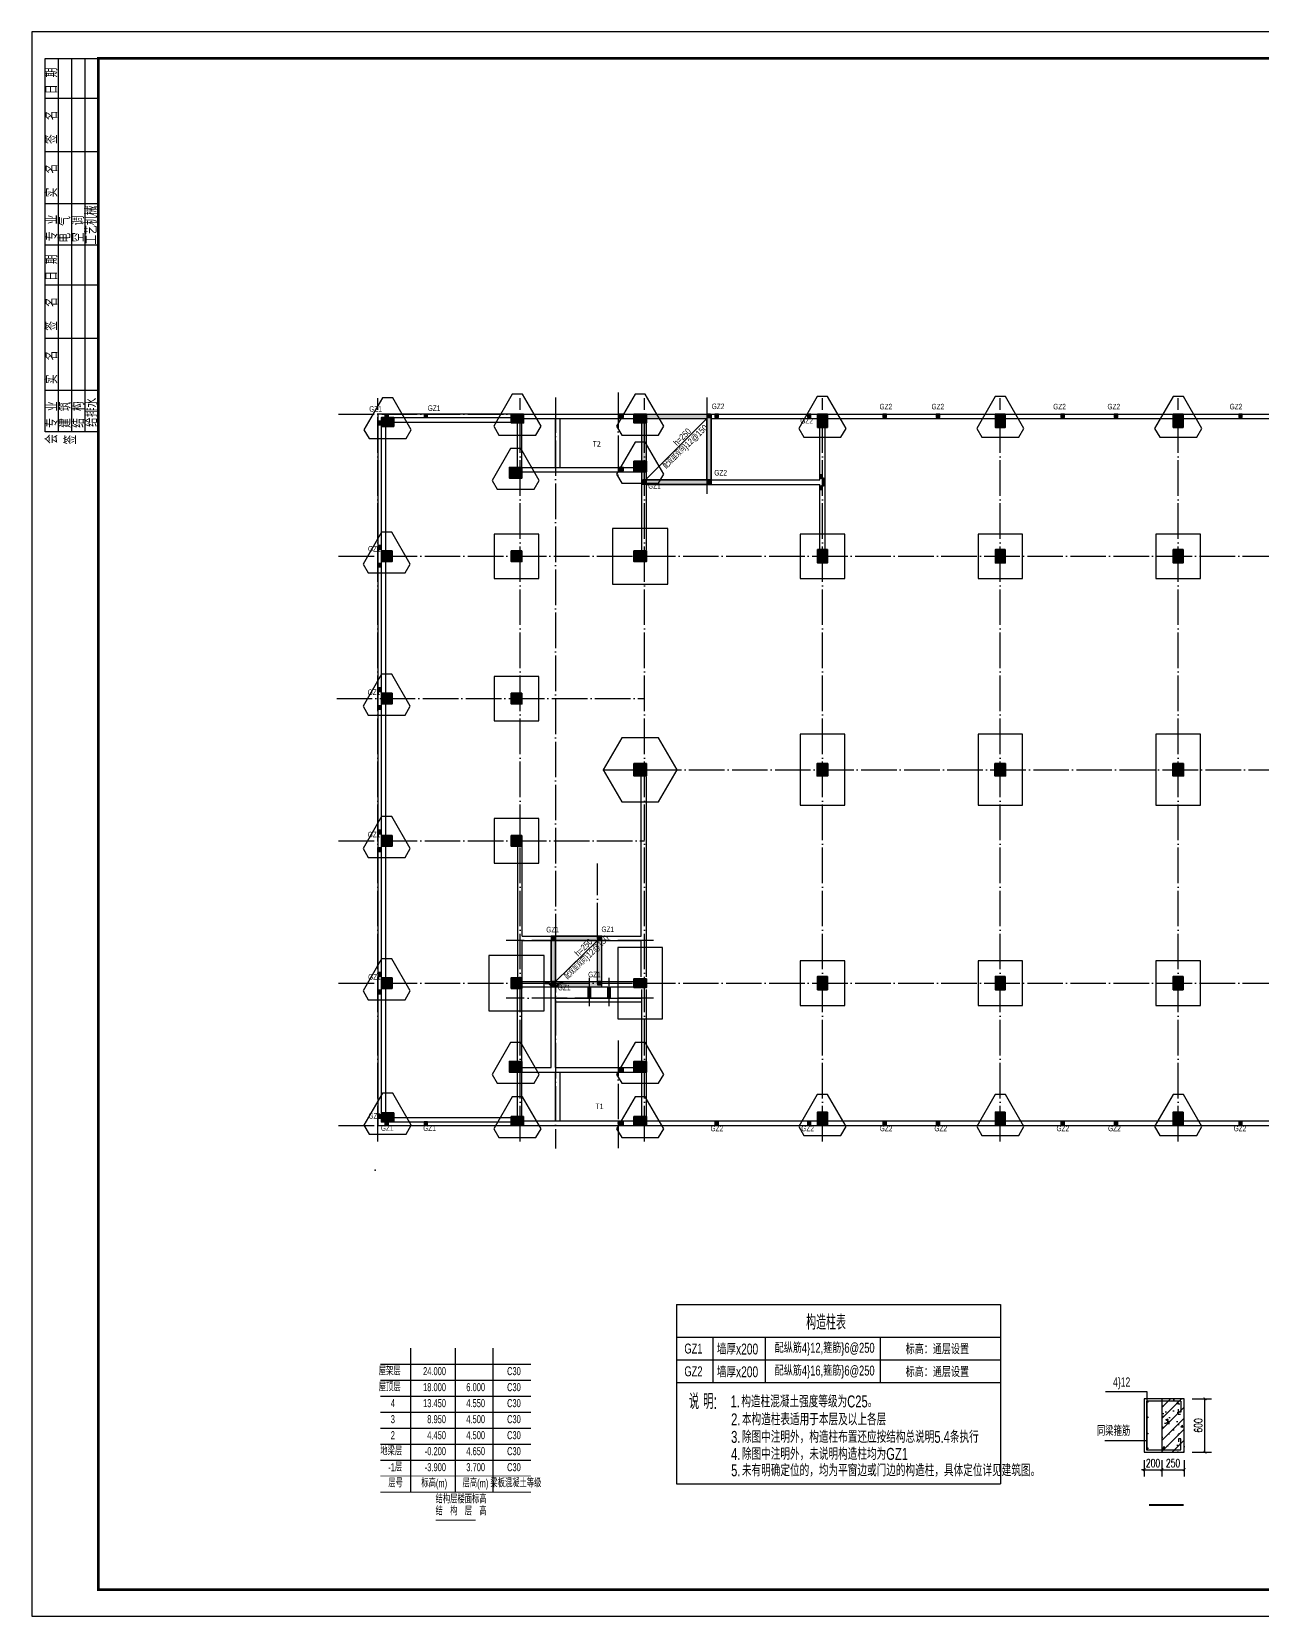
# Model space of a CAD drawing. Extents: x -695511 to 885008, y -751583 to -95266.
# Drawn here: x -433242 to -364057, y -429086 to -339986 of the extents above; entities that cross this region are included whole.
import ezdxf
from ezdxf.enums import TextEntityAlignment as Align

# ---------------------------------------------------------------- set-up
doc = ezdxf.new("R2010")
doc.units = 0
doc.header["$LTSCALE"] = 1000
doc.header["$MEASUREMENT"] = 0
doc.linetypes.add('DOTE', pattern=[2.42, 2, -0.2, 0.02, -0.2])
doc.linetypes.add('线型3', pattern=[750, 500, -250])
for name, color, linetype in [('14', 1, 'Continuous'), ('255', 6, 'Continuous'), ('3T_GLASS', 5, 'Continuous'), ('3T_WOOD', 21, 'Continuous'), ('_0', 7, 'Continuous'), ('BASE', 2, 'Continuous'), ('DIM_SYMB', 3, 'Continuous'), ('DOTE', 1, 'Continuous'), ('GZ', 211, 'Continuous'), ('link', 6, 'Continuous'), ('PUB_TITLE', 4, 'Continuous'), ('SEDOTE', 40, 'DOTE'), ('TEXT', 7, 'Continuous'), ('TZ', 11, 'Continuous'), ('填充', 8, 'Continuous'), ('建-尺寸', 3, 'Continuous'), ('梁楼面标高', 7, 'Continuous'), ('造型线', 11, 'Continuous')]:
    doc.layers.add(name, color=color, linetype=linetype)
for name, color, linetype, lineweight in [('BEAM', 4, 'Continuous', 25), ('BEAM-DASH', 4, '线型3', 25), ('梁原位标注', 7, 'Continuous', 18), ('梁附加吊筋', 1, 'Continuous', 50), ('砼柱', 2, 'Continuous', 35)]:
    doc.layers.add(name, color=color, linetype=linetype, lineweight=lineweight)
doc.styles.add('A-DIM_T3', font='SIMPLEX', dxfattribs={"width": 0.705882, "bigfont": 'GBCBIG'})
doc.styles.add('GS_Rein', font='GS_TXT.shx', dxfattribs={"width": 0.7, "bigfont": 'GS_HZTXT.shx'})
doc.styles.add('hztxt', font='romand_pkpm', dxfattribs={"bigfont": 'gbcbig'})
doc.styles.add('宋体', font='simsun.ttc')
doc.styles.add('样式 1', font='GS_TXT.shx', dxfattribs={"width": 0.7, "height": 375, "bigfont": 'yjkchn.shx'})
doc.dimstyles.new('A-DIM-30', dxfattribs={"dimscale": 30, "dimtxt": 2.975, "dimasz": 1, "dimexe": 2.5, "dimexo": 3, "dimgap": 1, "dimtad": 1, "dimdec": 0, "dimzin": 0, "dimdsep": 46, "dimtxsty": 'A-DIM_T3', "dimblk": 'ARCHTICK', "dimcen": 0.09, "dimclrt": 7, "dimazin": 2, "dimtfac": 1, "dimtdec": 0, "dimtix": 1, "dimtmove": 2, "dimatfit": 3, "dimfxl": 1, "dimtolj": 1, "dimtzin": 0, "dimarcsym": 0})

# ---------------------------------------------------------------- blocks, each defined once
blk = doc.blocks.new('zw')
at = {"layer": 'DOTE', "linetype": 'DOTE'}
for p, q in [((-185373, -1049032), (-185373, -1007232)), ((-177373, -1049032), (-177373, -1007232)), ((-170373, -1049032), (-170373, -1007232)), ((-160373, -1049032), (-160373, -1007232)), ((-150373, -1049032), (-150373, -1007232)), ((-140373, -1049032), (-140373, -1007232)), ((-187573, -1008132), (-73373, -1008132)), ((-187573, -1016132), (-73373, -1016132)), ((-187684, -1024132), (-170373, -1024132)), ((-172717, -1028132), (-73373, -1028132)), ((-187573, -1032132), (-170373, -1032132)), ((-187573, -1040132), (-73373, -1040132)), ((-187573, -1048132), (-73373, -1048132))]:
    blk.add_line(p, q, dxfattribs=at)
blk = doc.blocks.new('1fmb')
at = {"layer": '3T_WOOD'}
h = blk.add_hatch(dxfattribs=at)
h.set_pattern_fill('钢筋混凝土', color=256, scale=100)
h.set_pattern_definition([(45, (0, 0), (-176.776695, 176.776695), []), (50, (0, 0), (717.2602, -62.75213), [75, -825]), (355, (0, 0), (-138.75133, 752.19213), [60, -660]), (100.4514, (59.8, -5.2), (578.5094, 689.43954), [63.7402, -701.1421]), (46.1842, (0, 200), (1067.24105, -165.519), [112.5, -1237.5]), (96.6356, (88.9, 186.2), (934.6627, 974.1179), [95.6103, -1051.713]), (351.1842, (0, 200), (934.662, 974.1186), [90, -990]), (21, (100, 150), (596.90705, -402.6189), [75, -825]), (326, (100, 150), (243.3153, 725.15005), [60, -660]), (71.4514, (149.74, 116.45), (840.2226, 322.5305), [63.7402, -701.1421]), (37.5, (0, 0), (12.159855, 332.89385), [0, -652, 0, -670, 0, -662.5]), (7.5, (0, 0), (263.06954, 394.41171), [0, -382, 0, -637, 0, -252.5]), (327.5, (-223, 0), (533.82244, -22.55487), [0, -250, 0, -780, 0, -1035]), (317.5, (-323, 0), (583.18617, 100.10498), [0, -325, 0, -518, 0, -735])])
h.paths.add_polyline_path([(-166623, -771847), (-166623, -767894), (-170523, -767894), (-170523, -771847)])
h.paths.add_polyline_path([(-172773, -797244), (-175623, -797244), (-175623, -800094), (-172773, -800094)])
h.paths.add_polyline_path([(-77373, -767894), (-82873, -767894), (-82873, -774044), (-77373, -774044)])
h.paths.add_polyline_path([(-170273, -771597), (-170273, -768144), (-166873, -768144), (-166873, -771597)], flags=16)
h.paths.add_polyline_path([(-173023, -797494), (-173023, -799794), (-175373, -799794), (-175373, -797494)], flags=16)
h.paths.add_polyline_path([(-77623, -768144), (-77623, -773794), (-82623, -773794), (-82623, -768144)], flags=16)
for points in [[(-166623, -771847), (-170523, -771847), (-170523, -767894), (-166623, -767894)], [(-166873, -771597), (-170273, -771597), (-170273, -768144), (-166873, -768144)], [(-172773, -797244), (-175623, -797244), (-175623, -800094), (-172773, -800094)], [(-173023, -797494), (-175373, -797494), (-175373, -799794), (-173023, -799794)]]:
    blk.add_lwpolyline(points, close=True, dxfattribs=at)
at = {"layer": 'BEAM'}
for p, q in [((-177273, -767894), (-170773, -767894)), ((-170273, -767894), (-166723, -767894)), ((-166723, -767894), (-160623, -767894)), ((-160123, -767894), (-150623, -767894)), ((-150123, -767894), (-140623, -767894)), ((-140123, -767894), (-130873, -767894)), ((-185173, -775644), (-185173, -768594)), ((-184923, -775644), (-184923, -768594)), ((-184673, -768094), (-177773, -768094)), ((-184673, -768344), (-177773, -768344)), ((-177523, -770894), (-177523, -768394)), ((-177273, -768144), (-170773, -768144)), ((-177273, -770894), (-177273, -768394)), ((-175373, -770894), (-175373, -768144)), ((-175123, -770894), (-175123, -768144)), ((-170523, -770644), (-170523, -768394)), ((-166623, -768144), (-160623, -768144)), ((-166623, -771597), (-166623, -768144)), ((-160523, -771597), (-160523, -768594)), ((-160223, -771747), (-160223, -768594)), ((-160123, -768144), (-150623, -768144)), ((-150123, -768144), (-140623, -768144)), ((-140123, -768144), (-130873, -768144)), ((-177273, -770894), (-170773, -770894)), ((-177273, -771144), (-170773, -771144)), ((-170523, -771747), (-170523, -771144)), ((-166623, -771597), (-160523, -771597)), ((-170523, -775544), (-170523, -771747)), ((-170273, -775544), (-170273, -771847)), ((-170273, -771847), (-166723, -771847)), ((-166723, -771847), (-160523, -771847)), ((-160523, -775544), (-160523, -771847)), ((-160223, -775544), (-160223, -771747)), ((-185173, -783644), (-185173, -776144)), ((-184923, -783644), (-184923, -776144)), ((-185173, -791644), (-185173, -784144)), ((-184923, -791644), (-184923, -784144)), ((-170573, -797244), (-170573, -788294)), ((-170273, -797369), (-170273, -788294)), ((-185173, -799644), (-185173, -792144)), ((-184923, -799644), (-184923, -792144)), ((-177498, -797369), (-177498, -792194)), ((-177248, -797244), (-177248, -792194)), ((-177498, -799594), (-177498, -797369)), ((-177248, -797244), (-175498, -797244)), ((-175498, -797244), (-172898, -797244)), ((-172898, -797244), (-170573, -797244)), ((-170273, -799544), (-170273, -797369)), ((-177248, -799594), (-177248, -797494)), ((-177248, -797494), (-175623, -797494)), ((-175623, -799794), (-175623, -797494)), ((-172773, -797494), (-170573, -797494)), ((-172773, -799794), (-172773, -797494)), ((-170573, -799544), (-170573, -797494)), ((-177248, -799794), (-175623, -799794)), ((-177248, -800094), (-175373, -800094)), ((-175623, -804644), (-175623, -800094)), ((-175623, -800094), (-173548, -800094)), ((-175373, -804644), (-175373, -800094)), ((-173548, -800744), (-173548, -800094)), ((-173398, -800094), (-172448, -800094)), ((-173398, -800744), (-173398, -800094)), ((-172773, -799794), (-170873, -799794)), ((-172448, -800744), (-172448, -800094)), ((-172298, -800094), (-170873, -800094)), ((-172298, -800744), (-172298, -800094)), ((-185173, -807194), (-185173, -800144)), ((-184923, -807194), (-184923, -800144)), ((-177523, -804394), (-177523, -800194)), ((-177273, -804394), (-177273, -800194)), ((-175373, -800744), (-170523, -800744)), ((-175373, -800944), (-170523, -800944)), ((-170523, -804394), (-170523, -800244)), ((-170273, -804394), (-170273, -800244)), ((-177523, -807394), (-177523, -804894)), ((-177273, -804644), (-175623, -804644)), ((-177273, -807394), (-177273, -804894)), ((-177273, -804894), (-175473, -804894)), ((-175473, -804894), (-170773, -804894)), ((-175373, -804644), (-170773, -804644)), ((-175373, -807644), (-175373, -804894)), ((-175123, -807644), (-175123, -804894)), ((-170523, -807394), (-170523, -804894)), ((-170273, -807394), (-170273, -804894)), ((-184673, -807444), (-177773, -807444)), ((-184673, -807694), (-177773, -807694)), ((-177273, -807644), (-170773, -807644)), ((-177273, -807894), (-170773, -807894)), ((-170273, -807644), (-160623, -807644)), ((-170273, -807894), (-160623, -807894)), ((-160123, -807644), (-150623, -807644)), ((-160123, -807894), (-150623, -807894)), ((-150123, -807644), (-140623, -807644)), ((-150123, -807894), (-140623, -807894)), ((-140123, -807644), (-130873, -807644)), ((-140123, -807894), (-130873, -807894))]:
    blk.add_line(p, q, dxfattribs=at)
at = {"layer": 'BEAM-DASH'}
for p, q in [((-170273, -768144), (-166873, -768144)), ((-170273, -770994), (-170273, -768169)), ((-166873, -771597), (-166873, -768144)), ((-170273, -771597), (-170273, -770994)), ((-170273, -771597), (-166873, -771597)), ((-175373, -799794), (-175373, -797494)), ((-175373, -797494), (-173023, -797494)), ((-173023, -799794), (-173023, -797494)), ((-175373, -799794), (-173023, -799794))]:
    blk.add_line(p, q, dxfattribs=at)
blk = doc.blocks.new('1fcol')
at = {"layer": '填充'}
h = blk.add_hatch(color=256, dxfattribs=at)
h.dxf.hatch_style = 1
h.paths.add_polyline_path([(-206343, -863263), (-207043, -863263), (-207043, -863763), (-206343, -863763)])
h = blk.add_hatch(color=256, dxfattribs=at)
h.dxf.hatch_style = 1
h.paths.add_polyline_path([(-199443, -863263), (-200143, -863263), (-200143, -863763), (-199443, -863763)])
h = blk.add_hatch(color=256, dxfattribs=at)
h.dxf.hatch_style = 1
h.paths.add_polyline_path([(-189268, -863263), (-189818, -863263), (-189818, -864013), (-189268, -864013)])
h = blk.add_hatch(color=256, dxfattribs=at)
h.dxf.hatch_style = 1
h.paths.add_polyline_path([(-179268, -863263), (-179818, -863263), (-179818, -864013), (-179268, -864013)])
h = blk.add_hatch(color=256, dxfattribs=at)
h.dxf.hatch_style = 1
h.paths.add_polyline_path([(-169268, -863263), (-169818, -863263), (-169818, -864013), (-169268, -864013)])
h = blk.add_hatch(color=256, dxfattribs=at)
h.dxf.hatch_style = 1
h.paths.add_polyline_path([(-213643, -863463), (-214343, -863463), (-214343, -863963), (-213643, -863963)])
h = blk.add_hatch(color=256, dxfattribs=at)
h.dxf.hatch_style = 1
h.paths.add_polyline_path([(-199443, -865913), (-200143, -865913), (-200143, -866513), (-199443, -866513)])
h = blk.add_hatch(color=256, dxfattribs=at)
h.dxf.hatch_style = 1
h.paths.add_polyline_path([(-206443, -866263), (-207143, -866263), (-207143, -866863), (-206443, -866863)])
h = blk.add_hatch(color=256, dxfattribs=at)
h.dxf.hatch_style = 1
h.paths.add_polyline_path([(-213743, -870963), (-214343, -870963), (-214343, -871563), (-213743, -871563)])
h = blk.add_hatch(color=256, dxfattribs=at)
h.dxf.hatch_style = 1
h.paths.add_polyline_path([(-206443, -870963), (-207043, -870963), (-207043, -871563), (-206443, -871563)])
h = blk.add_hatch(color=256, dxfattribs=at)
h.dxf.hatch_style = 1
h.paths.add_polyline_path([(-199443, -870963), (-200143, -870963), (-200143, -871563), (-199443, -871563)])
h = blk.add_hatch(color=256, dxfattribs=at)
h.dxf.hatch_style = 1
h.paths.add_polyline_path([(-189268, -870888), (-189818, -870888), (-189818, -871638), (-189268, -871638)])
h = blk.add_hatch(color=256, dxfattribs=at)
h.dxf.hatch_style = 1
h.paths.add_polyline_path([(-179268, -870888), (-179818, -870888), (-179818, -871638), (-179268, -871638)])
h = blk.add_hatch(color=256, dxfattribs=at)
h.dxf.hatch_style = 1
h.paths.add_polyline_path([(-169268, -870888), (-169818, -870888), (-169818, -871638), (-169268, -871638)])
h = blk.add_hatch(color=256, dxfattribs=at)
h.dxf.hatch_style = 1
h.paths.add_polyline_path([(-213743, -878963), (-214343, -878963), (-214343, -879563), (-213743, -879563)])
h = blk.add_hatch(color=256, dxfattribs=at)
h.dxf.hatch_style = 1
h.paths.add_polyline_path([(-206443, -878963), (-207043, -878963), (-207043, -879563), (-206443, -879563)])
h = blk.add_hatch(color=256, dxfattribs=at)
h.dxf.hatch_style = 1
h.paths.add_polyline_path([(-199443, -882913), (-200143, -882913), (-200143, -883613), (-199443, -883613)])
h = blk.add_hatch(color=256, dxfattribs=at)
h.dxf.hatch_style = 1
h.paths.add_polyline_path([(-189243, -882913), (-189843, -882913), (-189843, -883613), (-189243, -883613)])
h = blk.add_hatch(color=256, dxfattribs=at)
h.dxf.hatch_style = 1
h.paths.add_polyline_path([(-179243, -882913), (-179843, -882913), (-179843, -883613), (-179243, -883613)])
h = blk.add_hatch(color=256, dxfattribs=at)
h.dxf.hatch_style = 1
h.paths.add_polyline_path([(-169243, -882913), (-169843, -882913), (-169843, -883613), (-169243, -883613)])
h = blk.add_hatch(color=256, dxfattribs=at)
h.dxf.hatch_style = 1
h.paths.add_polyline_path([(-213743, -886963), (-214343, -886963), (-214343, -887563), (-213743, -887563)])
h = blk.add_hatch(color=256, dxfattribs=at)
h.dxf.hatch_style = 1
h.paths.add_polyline_path([(-206443, -886963), (-207043, -886963), (-207043, -887563), (-206443, -887563)])
h = blk.add_hatch(color=256, dxfattribs=at)
h.dxf.hatch_style = 1
h.paths.add_polyline_path([(-213743, -894963), (-214343, -894963), (-214343, -895563), (-213743, -895563)])
h = blk.add_hatch(color=256, dxfattribs=at)
h.dxf.hatch_style = 1
h.paths.add_polyline_path([(-206443, -894963), (-207043, -894963), (-207043, -895563), (-206443, -895563)])
h = blk.add_hatch(color=256, dxfattribs=at)
h.dxf.hatch_style = 1
h.paths.add_polyline_path([(-199443, -895013), (-200143, -895013), (-200143, -895513), (-199443, -895513)])
h = blk.add_hatch(color=256, dxfattribs=at)
h.dxf.hatch_style = 1
h.paths.add_polyline_path([(-189268, -894888), (-189818, -894888), (-189818, -895638), (-189268, -895638)])
h = blk.add_hatch(color=256, dxfattribs=at)
h.dxf.hatch_style = 1
h.paths.add_polyline_path([(-179268, -894888), (-179818, -894888), (-179818, -895638), (-179268, -895638)])
h = blk.add_hatch(color=256, dxfattribs=at)
h.dxf.hatch_style = 1
h.paths.add_polyline_path([(-169268, -894888), (-169818, -894888), (-169818, -895638), (-169268, -895638)])
h = blk.add_hatch(color=256, dxfattribs=at)
h.dxf.hatch_style = 1
h.paths.add_polyline_path([(-206443, -899663), (-207143, -899663), (-207143, -900263), (-206443, -900263)])
h = blk.add_hatch(color=256, dxfattribs=at)
h.dxf.hatch_style = 1
h.paths.add_polyline_path([(-199443, -899663), (-200143, -899663), (-200143, -900263), (-199443, -900263)])
h = blk.add_hatch(color=256, dxfattribs=at)
h.dxf.hatch_style = 1
h.paths.add_polyline_path([(-213643, -902563), (-214343, -902563), (-214343, -903063), (-213643, -903063)])
h = blk.add_hatch(color=256, dxfattribs=at)
h.dxf.hatch_style = 1
h.paths.add_polyline_path([(-189268, -902513), (-189818, -902513), (-189818, -903263), (-189268, -903263)])
h = blk.add_hatch(color=256, dxfattribs=at)
h.dxf.hatch_style = 1
h.paths.add_polyline_path([(-179268, -902513), (-179818, -902513), (-179818, -903263), (-179268, -903263)])
h = blk.add_hatch(color=256, dxfattribs=at)
h.dxf.hatch_style = 1
h.paths.add_polyline_path([(-169268, -902513), (-169818, -902513), (-169818, -903263), (-169268, -903263)])
h = blk.add_hatch(color=256, dxfattribs=at)
h.dxf.hatch_style = 1
h.paths.add_polyline_path([(-206343, -902763), (-207043, -902763), (-207043, -903263), (-206343, -903263)])
h = blk.add_hatch(color=256, dxfattribs=at)
h.dxf.hatch_style = 1
h.paths.add_polyline_path([(-199443, -902763), (-200143, -902763), (-200143, -903263), (-199443, -903263)])
at = {"layer": '砼柱', "lineweight": 35}
for points in [[(-206343, -863263), (-207043, -863263), (-207043, -863763), (-206343, -863763)], [(-199443, -863263), (-200143, -863263), (-200143, -863763), (-199443, -863763)], [(-189268, -863263), (-189818, -863263), (-189818, -864013), (-189268, -864013)], [(-179268, -863263), (-179818, -863263), (-179818, -864013), (-179268, -864013)], [(-169268, -863263), (-169818, -863263), (-169818, -864013), (-169268, -864013)], [(-213643, -863463), (-214343, -863463), (-214343, -863963), (-213643, -863963)], [(-199443, -865913), (-200143, -865913), (-200143, -866513), (-199443, -866513)], [(-206443, -866263), (-207143, -866263), (-207143, -866863), (-206443, -866863)], [(-213743, -870963), (-214343, -870963), (-214343, -871563), (-213743, -871563)], [(-206443, -870963), (-207043, -870963), (-207043, -871563), (-206443, -871563)], [(-199443, -870963), (-200143, -870963), (-200143, -871563), (-199443, -871563)], [(-189268, -870888), (-189818, -870888), (-189818, -871638), (-189268, -871638)], [(-179268, -870888), (-179818, -870888), (-179818, -871638), (-179268, -871638)], [(-169268, -870888), (-169818, -870888), (-169818, -871638), (-169268, -871638)], [(-213743, -878963), (-214343, -878963), (-214343, -879563), (-213743, -879563)], [(-206443, -878963), (-207043, -878963), (-207043, -879563), (-206443, -879563)], [(-199443, -882913), (-200143, -882913), (-200143, -883613), (-199443, -883613)], [(-189243, -882913), (-189843, -882913), (-189843, -883613), (-189243, -883613)], [(-179243, -882913), (-179843, -882913), (-179843, -883613), (-179243, -883613)], [(-169243, -882913), (-169843, -882913), (-169843, -883613), (-169243, -883613)], [(-213743, -886963), (-214343, -886963), (-214343, -887563), (-213743, -887563)], [(-206443, -886963), (-207043, -886963), (-207043, -887563), (-206443, -887563)], [(-213743, -894963), (-214343, -894963), (-214343, -895563), (-213743, -895563)], [(-206443, -894963), (-207043, -894963), (-207043, -895563), (-206443, -895563)], [(-199443, -895013), (-200143, -895013), (-200143, -895513), (-199443, -895513)], [(-189268, -894888), (-189818, -894888), (-189818, -895638), (-189268, -895638)], [(-179268, -894888), (-179818, -894888), (-179818, -895638), (-179268, -895638)], [(-169268, -894888), (-169818, -894888), (-169818, -895638), (-169268, -895638)], [(-206443, -899663), (-207143, -899663), (-207143, -900263), (-206443, -900263)], [(-199443, -899663), (-200143, -899663), (-200143, -900263), (-199443, -900263)], [(-213643, -902563), (-214343, -902563), (-214343, -903063), (-213643, -903063)], [(-189268, -902513), (-189818, -902513), (-189818, -903263), (-189268, -903263)], [(-179268, -902513), (-179818, -902513), (-179818, -903263), (-179268, -903263)], [(-169268, -902513), (-169818, -902513), (-169818, -903263), (-169268, -903263)], [(-206343, -902763), (-207043, -902763), (-207043, -903263), (-206343, -903263)], [(-199443, -902763), (-200143, -902763), (-200143, -903263), (-199443, -903263)]]:
    blk.add_lwpolyline(points, close=True, dxfattribs=at)
blk = doc.blocks.new('梁板层高表')
at = {"layer": '梁楼面标高'}
for p, q in [((-1049101, -613243), (-1049101, -607849)), ((-1047421, -613243), (-1047421, -607849)), ((-1046011, -613243), (-1046011, -607849)), ((-1050241, -608443), (-1044601, -608443)), ((-1050241, -609043), (-1044601, -609043)), ((-1050241, -609643), (-1044601, -609643)), ((-1050241, -610243), (-1044601, -610243)), ((-1050241, -610843), (-1044601, -610843)), ((-1050241, -611443), (-1044601, -611443)), ((-1050241, -612043), (-1044601, -612043))]:
    blk.add_line(p, q, dxfattribs=at)
at = {"layer": '梁楼面标高', "const_width": 30}
for points in [[(-1050241, -612643), (-1044601, -612643)], [(-1050241, -613243), (-1044601, -613243)], [(-1048171, -614293), (-1046671, -614293)]]:
    blk.add_lwpolyline(points, dxfattribs=at)
at = {"layer": '梁楼面标高', "style": 'GS_Rein', "width": 0.7}
for s, p in [('屋架层', (-1049482, -608949)), ('24.000', (-1047781, -608949)), ('C30', (-1044977, -608949)), ('屋顶层', (-1049482, -609549)), ('18.000', (-1047781, -609549)), ('6.000', (-1046317, -609549)), ('C30', (-1044977, -609549)), ('4', (-1049695, -610149)), ('13.450', (-1047781, -610149)), ('4.550', (-1046317, -610149)), ('C30', (-1044977, -610149)), ('3', (-1049695, -610749)), ('8.950', (-1047781, -610749)), ('4.500', (-1046317, -610749)), ('C30', (-1044977, -610749)), ('2', (-1049695, -611349)), ('4.450', (-1047781, -611349)), ('4.500', (-1046317, -611349)), ('C30', (-1044977, -611349)), ('地梁层', (-1049424, -611949)), ('-0.200', (-1047781, -611949)), ('4.650', (-1046317, -611949)), ('C30', (-1044977, -611949)), ('-1层', (-1049424, -612549)), ('-3.900', (-1047781, -612549)), ('3.700', (-1046317, -612549)), ('C30', (-1044977, -612549))]:
    blk.add_text(s, height=300, dxfattribs=at).set_placement(p, align=Align.BOTTOM_RIGHT)
for s, p in [('层号', (-1049671, -613149)), (' 标高(m)', (-1048261, -613149)), (' 层高(m)', (-1046716, -613149)), (' 梁板混凝土等级', (-1045201, -613149))]:
    blk.add_text(s, height=300, dxfattribs=at).set_placement(p, align=Align.BOTTOM_CENTER)
for s, p in [('结构层楼面标高', (-1048171, -613749)), ('结\u3000构\u3000层\u3000高', (-1048171, -614199))]:
    blk.add_text(s, height=300, dxfattribs=at).set_placement(p, align=Align.BOTTOM_LEFT)
blk = doc.blocks.new('_ArchTick')
at = {"color": 0, "linetype": 'ByBlock', "const_width": 0.4}
blk.add_lwpolyline([(-0.5, -0.5), (0.5, 0.5)], dxfattribs=at)
blk = doc.blocks.new('*D164')
at = {"layer": 'Defpoints', "color": 0, "transparency": 16777216}
for p in [(-141486.5, -823088), (-141286.5, -823088), (-141286.5, -823285.55)]:
    blk.add_point(p, dxfattribs=at)
at = {"layer": '建-尺寸', "color": 0, "lineweight": -2, "transparency": 16777216}
for p, q in [((-141486.5, -823178), (-141486.5, -823360.55)), ((-141286.5, -823178), (-141286.5, -823360.55)), ((-141486.5, -823285.55), (-141516.5, -823285.55)), ((-141486.5, -823285.55), (-141286.5, -823285.55)), ((-141286.5, -823285.55), (-141256.5, -823285.55))]:
    blk.add_line(p, q, dxfattribs=at)
at = {"layer": '建-尺寸', "color": 0, "linetype": 'ByBlock', "lineweight": -2, "transparency": 16777216, "xscale": 30, "yscale": 30, "zscale": 30}
blk.add_blockref('_ArchTick', (-141486.5, -823285.55), dxfattribs=at)
at = {"layer": '建-尺寸', "color": 0, "linetype": 'ByBlock', "lineweight": -2, "transparency": 16777216, "xscale": 30, "yscale": 30, "zscale": 30, "rotation": 180}
blk.add_blockref('_ArchTick', (-141286.5, -823285.55), dxfattribs=at)
at = {"layer": '建-尺寸', "color": 7, "transparency": 16777216, "insert": (-141386.5, -823210.925), "char_height": 89.25, "attachment_point": 5, "style": 'A-DIM_T3'}
blk.add_mtext('\\A1;200', dxfattribs=at)
blk = doc.blocks.new('*D165')
at = {"layer": 'Defpoints', "color": 0, "transparency": 16777216}
for p in [(-141286.5, -823088), (-141036.5, -823088), (-141036.5, -823285.55)]:
    blk.add_point(p, dxfattribs=at)
at = {"layer": '建-尺寸', "color": 0, "lineweight": -2, "transparency": 16777216}
for p, q in [((-141286.5, -823178), (-141286.5, -823360.55)), ((-141036.5, -823178), (-141036.5, -823360.55)), ((-141286.5, -823285.55), (-141036.5, -823285.55))]:
    blk.add_line(p, q, dxfattribs=at)
at = {"layer": '建-尺寸', "color": 0, "linetype": 'ByBlock', "lineweight": -2, "transparency": 16777216, "xscale": 30, "yscale": 30, "zscale": 30, "rotation": 180}
blk.add_blockref('_ArchTick', (-141286.5, -823285.55), dxfattribs=at)
at = {"layer": '建-尺寸', "color": 0, "linetype": 'ByBlock', "lineweight": -2, "transparency": 16777216, "xscale": 30, "yscale": 30, "zscale": 30}
blk.add_blockref('_ArchTick', (-141036.5, -823285.55), dxfattribs=at)
at = {"layer": '建-尺寸', "color": 7, "transparency": 16777216, "insert": (-141161.5, -823210.925), "char_height": 89.25, "attachment_point": 5, "style": 'A-DIM_T3'}
blk.add_mtext('\\A1;250', dxfattribs=at)
blk = doc.blocks.new('*D166')
at = {"layer": 'Defpoints', "color": 0, "transparency": 16777216}
for p in [(-141036.5, -822488), (-140803.5, -822488), (-141036.5, -823088)]:
    blk.add_point(p, dxfattribs=at)
at = {"layer": '建-尺寸', "color": 0, "lineweight": -2, "transparency": 16777216}
for p, q in [((-140946.5, -822488), (-140728.5, -822488)), ((-140803.5, -823088), (-140803.5, -822488)), ((-140946.5, -823088), (-140728.5, -823088))]:
    blk.add_line(p, q, dxfattribs=at)
at = {"layer": '建-尺寸', "color": 0, "linetype": 'ByBlock', "lineweight": -2, "transparency": 16777216, "xscale": 30, "yscale": 30, "zscale": 30}
for p, rotation in [((-140803.5, -822488), 90), ((-140803.5, -823088), 270)]:
    blk.add_blockref('_ArchTick', p, dxfattribs=dict(at, rotation=rotation))
at = {"layer": '建-尺寸', "color": 7, "transparency": 16777216, "insert": (-140878.125, -822788), "char_height": 89.25, "attachment_point": 5, "rotation": 90, "style": 'A-DIM_T3'}
blk.add_mtext('\\A1;600', dxfattribs=at)
blk = doc.blocks.new('1fgzz')
at = {"layer": 'GZ'}
h = blk.add_hatch(color=256, dxfattribs=at)
h.dxf.hatch_style = 1
h.paths.add_polyline_path([(-183682, -629901), (-183682, -629701), (-183882, -629701), (-183882, -629901)])
h = blk.add_hatch(color=256, dxfattribs=at)
h.dxf.hatch_style = 1
h.paths.add_polyline_path([(-181482, -629901), (-181482, -629701), (-181682, -629701), (-181682, -629901)])
h = blk.add_hatch(color=256, dxfattribs=at)
h.dxf.hatch_style = 1
h.paths.add_polyline_path([(-165582, -629901), (-165582, -629701), (-165782, -629701), (-165782, -629901)])
h = blk.add_hatch(color=256, dxfattribs=at)
h.dxf.hatch_style = 1
h.paths.add_polyline_path([(-165132, -629901), (-165132, -629701), (-165332, -629701), (-165332, -629901)])
h = blk.add_hatch(color=256, dxfattribs=at)
h.dxf.hatch_style = 1
h.paths.add_polyline_path([(-159932, -629901), (-159932, -629701), (-160132, -629701), (-160132, -629901)])
h = blk.add_hatch(color=256, dxfattribs=at)
h.dxf.hatch_style = 1
h.paths.add_polyline_path([(-155682, -629901), (-155682, -629701), (-155882, -629701), (-155882, -629901)])
h = blk.add_hatch(color=256, dxfattribs=at)
h.dxf.hatch_style = 1
h.paths.add_polyline_path([(-152682, -629901), (-152682, -629701), (-152882, -629701), (-152882, -629901)])
h = blk.add_hatch(color=256, dxfattribs=at)
h.dxf.hatch_style = 1
h.paths.add_polyline_path([(-145682, -629901), (-145682, -629701), (-145882, -629701), (-145882, -629901)])
h = blk.add_hatch(color=256, dxfattribs=at)
h.dxf.hatch_style = 1
h.paths.add_polyline_path([(-142682, -629901), (-142682, -629701), (-142882, -629701), (-142882, -629901)])
h = blk.add_hatch(color=256, dxfattribs=at)
h.dxf.hatch_style = 1
h.paths.add_polyline_path([(-135682, -629901), (-135682, -629701), (-135882, -629701), (-135882, -629901)])
h = blk.add_hatch(color=256, dxfattribs=at)
h.dxf.hatch_style = 1
h.paths.add_polyline_path([(-184082, -630301), (-184082, -630101), (-184282, -630101), (-184282, -630301)])
h = blk.add_hatch(color=256, dxfattribs=at)
h.dxf.hatch_style = 1
h.paths.add_polyline_path([(-169182, -633601), (-169182, -633401), (-169382, -633401), (-169382, -633601)])
h = blk.add_hatch(color=256, dxfattribs=at)
h.dxf.hatch_style = 1
h.paths.add_polyline_path([(-165582, -633601), (-165582, -633401), (-165782, -633401), (-165782, -633601)])
h = blk.add_hatch(color=256, dxfattribs=at)
h.dxf.hatch_style = 1
h.paths.add_polyline_path([(-184082, -637301), (-184082, -637101), (-184282, -637101), (-184282, -637301)])
h = blk.add_hatch(color=256, dxfattribs=at)
h.dxf.hatch_style = 1
h.paths.add_polyline_path([(-184082, -638301), (-184082, -638101), (-184282, -638101), (-184282, -638301)])
h = blk.add_hatch(color=256, dxfattribs=at)
h.dxf.hatch_style = 1
h.paths.add_polyline_path([(-184082, -645301), (-184082, -645101), (-184282, -645101), (-184282, -645301)])
h = blk.add_hatch(color=256, dxfattribs=at)
h.dxf.hatch_style = 1
h.paths.add_polyline_path([(-184082, -646301), (-184082, -646101), (-184282, -646101), (-184282, -646301)])
h = blk.add_hatch(color=256, dxfattribs=at)
h.dxf.hatch_style = 1
h.paths.add_polyline_path([(-184082, -653301), (-184082, -653101), (-184282, -653101), (-184282, -653301)])
h = blk.add_hatch(color=256, dxfattribs=at)
h.dxf.hatch_style = 1
h.paths.add_polyline_path([(-184082, -654301), (-184082, -654101), (-184282, -654101), (-184282, -654301)])
h = blk.add_hatch(color=256, dxfattribs=at)
h.dxf.hatch_style = 1
h.paths.add_polyline_path([(-174282, -659301), (-174282, -659101), (-174482, -659101), (-174482, -659301)])
h = blk.add_hatch(color=256, dxfattribs=at)
h.dxf.hatch_style = 1
h.paths.add_polyline_path([(-171732, -659301), (-171732, -659101), (-171932, -659101), (-171932, -659301)])
h = blk.add_hatch(color=256, dxfattribs=at)
h.dxf.hatch_style = 1
h.paths.add_polyline_path([(-184082, -661301), (-184082, -661101), (-184282, -661101), (-184282, -661301)])
h = blk.add_hatch(color=256, dxfattribs=at)
h.dxf.hatch_style = 1
h.paths.add_polyline_path([(-174282, -661801), (-174282, -661601), (-174482, -661601), (-174482, -661801)])
h = blk.add_hatch(color=256, dxfattribs=at)
h.dxf.hatch_style = 1
h.paths.add_polyline_path([(-171732, -661801), (-171732, -661601), (-171932, -661601), (-171932, -661801)])
h = blk.add_hatch(color=256, dxfattribs=at)
h.dxf.hatch_style = 1
h.paths.add_polyline_path([(-184082, -662300), (-184082, -662100), (-184282, -662100), (-184282, -662300)])
h = blk.add_hatch(color=256, dxfattribs=at)
h.dxf.hatch_style = 1
h.paths.add_polyline_path([(-184082, -669300), (-184082, -669100), (-184282, -669100), (-184282, -669300)])
h = blk.add_hatch(color=256, dxfattribs=at)
h.dxf.hatch_style = 1
h.paths.add_polyline_path([(-183682, -669701), (-183682, -669501), (-183882, -669501), (-183882, -669701)])
h = blk.add_hatch(color=256, dxfattribs=at)
h.dxf.hatch_style = 1
h.paths.add_polyline_path([(-181482, -669701), (-181482, -669501), (-181682, -669501), (-181682, -669701)])
h = blk.add_hatch(color=256, dxfattribs=at)
h.dxf.hatch_style = 1
h.paths.add_polyline_path([(-165132, -669701), (-165132, -669501), (-165332, -669501), (-165332, -669701)])
h = blk.add_hatch(color=256, dxfattribs=at)
h.dxf.hatch_style = 1
h.paths.add_polyline_path([(-159932, -669701), (-159932, -669501), (-160132, -669501), (-160132, -669701)])
h = blk.add_hatch(color=256, dxfattribs=at)
h.dxf.hatch_style = 1
h.paths.add_polyline_path([(-155682, -669701), (-155682, -669501), (-155882, -669501), (-155882, -669701)])
h = blk.add_hatch(color=256, dxfattribs=at)
h.dxf.hatch_style = 1
h.paths.add_polyline_path([(-152682, -669701), (-152682, -669501), (-152882, -669501), (-152882, -669701)])
h = blk.add_hatch(color=256, dxfattribs=at)
h.dxf.hatch_style = 1
h.paths.add_polyline_path([(-145682, -669701), (-145682, -669501), (-145882, -669501), (-145882, -669701)])
h = blk.add_hatch(color=256, dxfattribs=at)
h.dxf.hatch_style = 1
h.paths.add_polyline_path([(-142682, -669701), (-142682, -669501), (-142882, -669501), (-142882, -669701)])
h = blk.add_hatch(color=256, dxfattribs=at)
h.dxf.hatch_style = 1
h.paths.add_polyline_path([(-135682, -669701), (-135682, -669501), (-135882, -669501), (-135882, -669701)])
for points in [[(-183682, -629901), (-183682, -629701), (-183882, -629701), (-183882, -629901), (-183682, -629901)], [(-181482, -629901), (-181482, -629701), (-181682, -629701), (-181682, -629901), (-181482, -629901)], [(-165582, -629901), (-165582, -629701), (-165782, -629701), (-165782, -629901), (-165582, -629901)], [(-165132, -629901), (-165132, -629701), (-165332, -629701), (-165332, -629901), (-165132, -629901)], [(-159932, -629901), (-159932, -629701), (-160132, -629701), (-160132, -629901), (-159932, -629901)], [(-155682, -629901), (-155682, -629701), (-155882, -629701), (-155882, -629901), (-155682, -629901)], [(-152682, -629901), (-152682, -629701), (-152882, -629701), (-152882, -629901), (-152682, -629901)], [(-145682, -629901), (-145682, -629701), (-145882, -629701), (-145882, -629901), (-145682, -629901)], [(-142682, -629901), (-142682, -629701), (-142882, -629701), (-142882, -629901), (-142682, -629901)], [(-135682, -629901), (-135682, -629701), (-135882, -629701), (-135882, -629901), (-135682, -629901)], [(-184082, -630301), (-184082, -630101), (-184282, -630101), (-184282, -630301), (-184082, -630301)], [(-169182, -633601), (-169182, -633401), (-169382, -633401), (-169382, -633601), (-169182, -633601)], [(-165582, -633601), (-165582, -633401), (-165782, -633401), (-165782, -633601), (-165582, -633601)], [(-184082, -637301), (-184082, -637101), (-184282, -637101), (-184282, -637301), (-184082, -637301)], [(-184082, -638301), (-184082, -638101), (-184282, -638101), (-184282, -638301), (-184082, -638301)], [(-184082, -645301), (-184082, -645101), (-184282, -645101), (-184282, -645301), (-184082, -645301)], [(-184082, -646301), (-184082, -646101), (-184282, -646101), (-184282, -646301), (-184082, -646301)], [(-184082, -653301), (-184082, -653101), (-184282, -653101), (-184282, -653301), (-184082, -653301)], [(-184082, -654301), (-184082, -654101), (-184282, -654101), (-184282, -654301), (-184082, -654301)], [(-174282, -659301), (-174282, -659101), (-174482, -659101), (-174482, -659301), (-174282, -659301)], [(-171732, -659301), (-171732, -659101), (-171932, -659101), (-171932, -659301), (-171732, -659301)], [(-184082, -661301), (-184082, -661101), (-184282, -661101), (-184282, -661301), (-184082, -661301)], [(-174282, -661801), (-174282, -661601), (-174482, -661601), (-174482, -661801), (-174282, -661801)], [(-171732, -661801), (-171732, -661601), (-171932, -661601), (-171932, -661801), (-171732, -661801)], [(-184082, -662300), (-184082, -662100), (-184282, -662100), (-184282, -662300), (-184082, -662300)], [(-184082, -669300), (-184082, -669100), (-184282, -669100), (-184282, -669300), (-184082, -669300)], [(-183682, -669701), (-183682, -669501), (-183882, -669501), (-183882, -669701), (-183682, -669701)], [(-181482, -669701), (-181482, -669501), (-181682, -669501), (-181682, -669701), (-181482, -669701)], [(-165132, -669701), (-165132, -669501), (-165332, -669501), (-165332, -669701), (-165132, -669701)], [(-159932, -669701), (-159932, -669501), (-160132, -669501), (-160132, -669701), (-159932, -669701)], [(-155682, -669701), (-155682, -669501), (-155882, -669501), (-155882, -669701), (-155682, -669701)], [(-152682, -669701), (-152682, -669501), (-152882, -669501), (-152882, -669701), (-152682, -669701)], [(-145682, -669701), (-145682, -669501), (-145882, -669501), (-145882, -669701), (-145682, -669701)], [(-142682, -669701), (-142682, -669501), (-142882, -669501), (-142882, -669701), (-142682, -669701)], [(-135682, -669701), (-135682, -669501), (-135882, -669501), (-135882, -669701), (-135682, -669701)]]:
    blk.add_lwpolyline(points, dxfattribs=at)
blk = doc.blocks.new('ct1')
at = {"layer": 'BASE', "color": 9}
for points in [[(-538239, -664907), (-539277, -666706), (-538989, -667206), (-536911, -667206), (-536623, -666706), (-537661, -664907)], [(-530939, -664707), (-531977, -666506), (-531689, -667006), (-529611, -667006), (-529323, -666506), (-530361, -664707)], [(-524039, -664707), (-525077, -666506), (-524789, -667006), (-522711, -667006), (-522423, -666506), (-523461, -664707)], [(-513789, -664832), (-514827, -666631), (-514539, -667131), (-512461, -667131), (-512173, -666631), (-513211, -664832)], [(-503789, -664832), (-504827, -666631), (-504539, -667131), (-502461, -667131), (-502173, -666631), (-503211, -664832)], [(-493789, -664832), (-494827, -666631), (-494539, -667131), (-492461, -667131), (-492173, -666631), (-493211, -664832)], [(-531039, -667757), (-532077, -669556), (-531789, -670056), (-529711, -670056), (-529423, -669556), (-530461, -667757)], [(-524039, -667407), (-525077, -669206), (-524789, -669706), (-522711, -669706), (-522423, -669206), (-523461, -667407)], [(-538289, -672457), (-539327, -674256), (-539039, -674756), (-536961, -674756), (-536673, -674256), (-537711, -672457)], [(-529450, -675073), (-529450, -672573), (-531950, -672573), (-531950, -675073)], [(-525311, -675384), (-522189, -675384), (-522189, -672262), (-525311, -672262)], [(-512250, -675073), (-512250, -672573), (-514750, -672573), (-514750, -675073)], [(-502250, -675073), (-502250, -672573), (-504750, -672573), (-504750, -675073)], [(-492250, -675073), (-492250, -672573), (-494750, -672573), (-494750, -675073)], [(-538289, -680457), (-539327, -682256), (-539039, -682756), (-536961, -682756), (-536673, -682256), (-537711, -680457)], [(-529450, -683073), (-529450, -680573), (-531950, -680573), (-531950, -683073)], [(-524789, -684024), (-525827, -685823), (-524789, -687622), (-522711, -687622), (-521673, -685823), (-522711, -684024)], [(-514750, -687823), (-512250, -687823), (-512250, -683823), (-514750, -683823)], [(-504750, -687823), (-502250, -687823), (-502250, -683823), (-504750, -683823)], [(-494750, -687823), (-492250, -687823), (-492250, -683823), (-494750, -683823)], [(-538289, -688457), (-539327, -690256), (-539039, -690756), (-536961, -690756), (-536673, -690256), (-537711, -688457)], [(-529450, -691073), (-529450, -688573), (-531950, -688573), (-531950, -691073)], [(-525000, -699823), (-522500, -699823), (-522500, -695823), (-525000, -695823)], [(-538289, -696457), (-539327, -698256), (-539039, -698756), (-536961, -698756), (-536673, -698256), (-537711, -696457)], [(-532261, -699384), (-529139, -699384), (-529139, -696262), (-532261, -696262)], [(-512250, -699073), (-512250, -696573), (-514750, -696573), (-514750, -699073)], [(-502250, -699073), (-502250, -696573), (-504750, -696573), (-504750, -699073)], [(-492250, -699073), (-492250, -696573), (-494750, -696573), (-494750, -699073)], [(-531039, -701157), (-532077, -702956), (-531789, -703456), (-529711, -703456), (-529423, -702956), (-530461, -701157)], [(-524039, -701157), (-525077, -702956), (-524789, -703456), (-522711, -703456), (-522423, -702956), (-523461, -701157)], [(-538239, -704007), (-539277, -705806), (-538989, -706306), (-536911, -706306), (-536623, -705806), (-537661, -704007)], [(-530939, -704207), (-531977, -706006), (-531689, -706506), (-529611, -706506), (-529323, -706006), (-530361, -704207)], [(-524039, -704207), (-525077, -706006), (-524789, -706506), (-522711, -706506), (-522423, -706006), (-523461, -704207)], [(-513789, -704082), (-514827, -705881), (-514539, -706381), (-512461, -706381), (-512173, -705881), (-513211, -704082)], [(-503789, -704082), (-504827, -705881), (-504539, -706381), (-502461, -706381), (-502173, -705881), (-503211, -704082)], [(-493789, -704082), (-494827, -705881), (-494539, -706381), (-492461, -706381), (-492173, -705881), (-493211, -704082)]]:
    blk.add_lwpolyline(points, close=True, dxfattribs=at)
for p in [(-537950, -666273), (-530650, -666073), (-523750, -666073), (-513500, -666198), (-503500, -666198), (-493500, -666198), (-530750, -669123), (-523750, -668773), (-538000, -673823), (-530700, -673823), (-523750, -673823), (-513500, -673823), (-503500, -673823), (-493500, -673823), (-523750, -685823), (-513500, -685823), (-513500, -685823), (-503500, -685823), (-503500, -685823), (-493500, -685823), (-493500, -685823), (-538000, -689823), (-530700, -689823), (-538000, -697823), (-530700, -697823), (-523750, -697823), (-523750, -697823), (-513500, -697823), (-503500, -697823), (-493500, -697823), (-530750, -702523), (-523750, -702523), (-537950, -705373), (-530650, -705573), (-523750, -705573), (-513500, -705448), (-503500, -705448), (-493500, -705448)]:
    blk.add_point(p, dxfattribs=at)
blk = doc.blocks.new('A$C393D5F54')
at = {"layer": '14'}
for p, q in [((0, 446), (0, 14446)), ((0, 14446), (2000, 14446)), ((500, 446), (500, 14446)), ((1000, 446), (1000, 14446)), ((1500, 446), (1500, 14446)), ((2000, 446), (2000, 14446)), ((2000, 12946), (0, 12946)), ((2000, 10946), (0, 10946)), ((2000, 8990), (0, 8990)), ((2000, 7446), (0, 7446)), ((2000, 5946), (0, 5946)), ((2000, 3946), (0, 3946)), ((2000, 1990), (0, 1990)), ((2000, 446), (0, 446))]:
    blk.add_line(p, q, dxfattribs=at)
at = {"layer": '14', "style": 'hztxt', "width": 0.85}
for s, p in [('日 期', (462, 13105)), ('签  名', (466, 11238)), ('实  名', (466, 9238)), ('专 业', (472, 7598)), ('电 气', (957, 7540)), ('空 调', (1460, 7558)), ('工艺机械', (1953, 7471)), ('日 期', (462, 6105)), ('签  名', (466, 4238)), ('实  名', (466, 2238)), ('专 业', (480, 598)), ('建 筑', (967, 592)), ('结 构', (1470, 597)), ('给排水', (1970, 629)), ('会', (470, -3)), ('签', (1174, -27))]:
    blk.add_text(s, height=450, rotation=90, dxfattribs=at).set_placement(p)
blk = doc.blocks.new('11111')
at = {"layer": '_0'}
h = blk.add_hatch(color=256, dxfattribs=at)
h.dxf.hatch_style = 1
edge = h.paths.add_edge_path()
edge.add_arc((-141451, -822522.5), 6, 0, 360)
h = blk.add_hatch(dxfattribs=at)
h.set_pattern_fill('钢筋混凝土', color=256, scale=35, pattern_type=2)
h.set_pattern_definition([(45, (0, 0), (-61.871843, 61.871843), []), (50, (0, 0), (251.041064, -21.963247), [26.25, -288.75]), (355, (0, 0), (-48.56297, 263.26725), [21, -231]), (100.4514, (20.92, -1.83), (202.478284, 241.30384), [22.30907, -245.39974]), (46.1842, (0, 70), (373.53437, -57.93166), [39.375, -433.125]), (96.6356, (31.13, 65.17), (327.13195, 340.94125), [33.4636, -368.09955]), (351.1842, (0, 70), (327.13168, 340.94151), [31.5, -346.5]), (21, (35, 52.5), (208.91747, -140.91661), [26.25, -288.75]), (326, (35, 52.5), (85.16037, 253.802516), [21, -231]), (71.4514, (52.4, 40.76), (294.07792, 112.885674), [22.30907, -245.39974]), (37.5, (0, 0), (4.255949, 116.512849), [0, -228.2, 0, -234.5, 0, -231.875]), (7.5, (0, 0), (92.074338, 138.0441), [0, -133.7, 0, -222.95, 0, -88.375]), (327.5, (-78.05, 0), (186.837853, -7.894205), [0, -87.5, 0, -273, 0, -362.25]), (317.5, (-113.05, 0), (204.11516, 35.036744), [0, -113.75, 0, -181.3, 0, -257.25])])
h.paths.add_polyline_path([(-141286.5, -822488), (-141286.5, -823088), (-141036.5, -823088), (-141036.5, -822488)])
h = blk.add_hatch(color=256, dxfattribs=at)
h.dxf.hatch_style = 1
edge = h.paths.add_edge_path()
edge.add_arc((-141451, -822696), 6, 0, 360)
h = blk.add_hatch(color=256, dxfattribs=at)
h.dxf.hatch_style = 1
edge = h.paths.add_edge_path()
edge.add_arc((-141451, -822879.5), 6, 0, 360)
h = blk.add_hatch(color=256, dxfattribs=at)
h.dxf.hatch_style = 1
edge = h.paths.add_edge_path()
edge.add_arc((-141451, -823045.5), 6, 0, 360)
at = {"layer": '255'}
for points in [[(-141074, -822513), (-141461.5, -822513), (-141461.5, -823063), (-141074, -823063)], [(-141074, -822513), (-141074, -822639), (-141099, -822639), (-141099, -822604)], [(-141074, -823063), (-141074, -822937), (-141099, -822937), (-141099, -822972)]]:
    blk.add_lwpolyline(points, dxfattribs=at)
at = {"layer": '_0'}
for points in [[(-141451, -823045.5), (-141451, -822410), (-141920.5, -822410)], [(-141286.5, -822488), (-141486.5, -822488), (-141486.5, -823088), (-141286.5, -823088)], [(-141461.5, -822961.5), (-141927.5, -822961.5)]]:
    blk.add_lwpolyline(points, dxfattribs=at)
blk.add_lwpolyline([(-141286.5, -822488), (-141286.5, -823088), (-141036.5, -823088), (-141036.5, -822488)], close=True, dxfattribs=at)
for centre in [(-141451, -822522.5), (-141451, -822696), (-141451, -822879.5), (-141451, -823045.5)]:
    blk.add_circle(centre, 6, dxfattribs=at)
at = {"layer": '梁原位标注', "style": '样式 1', "width": 0.7}
for s, p in [('4}12', (-141642.7, -822381.5)), ('同梁箍筋', (-141642.7, -822934))]:
    blk.add_text(s, height=103.12, dxfattribs=at).set_placement(p, align=Align.BOTTOM_RIGHT)
at = {"layer": '建-尺寸'}
for p1, p2, distance, picture, middle in [((-141036.5, -823088), (-141036.5, -822488), -233, '*D166', (-140878.1, -822788)), ((-141486.5, -823088), (-141286.5, -823088), -197.6, '*D164', (-141386.5, -823210.9)), ((-141286.5, -823088), (-141036.5, -823088), -197.6, '*D165', (-141161.5, -823210.9))]:
    dim = blk.add_aligned_dim(p1=p1, p2=p2, distance=distance, dimstyle='A-DIM-30', dxfattribs=at)
    dim.commit()
    dim.dimension.update_dxf_attribs({"geometry": picture, "text_midpoint": middle})

msp = doc.modelspace()

# ---------------------------------------------------------------- hatches: boundary and pattern name
at = {"layer": 'TZ'}
h = msp.add_hatch(color=256, dxfattribs=at)
h.dxf.hatch_style = 1
h.paths.add_polyline_path([(-400274.8, -361484.8), (-400274.8, -361684.8), (-399974.8, -361684.8), (-399974.8, -361484.8)])
h = msp.add_hatch(color=256, dxfattribs=at)
h.dxf.hatch_style = 1
h.paths.add_polyline_path([(-400274.8, -364484.8), (-400274.8, -364684.8), (-399974.8, -364684.8), (-399974.8, -364484.8)])
h = msp.add_hatch(color=256, dxfattribs=at)
h.dxf.hatch_style = 1
h.paths.add_polyline_path([(-400274.8, -398284.8), (-400274.8, -398484.8), (-399974.8, -398484.8), (-399974.8, -398284.8)])
h = msp.add_hatch(color=256, dxfattribs=at)
h.dxf.hatch_style = 1
h.paths.add_polyline_path([(-400274.8, -401284.8), (-400274.8, -401484.8), (-399974.8, -401484.8), (-399974.8, -401284.8)])

# ---------------------------------------------------------------- linework, layer by layer
msp.add_line((-403784.8, -393384.8), (-401434.8, -391084.8))
at = {"color": 7}
msp.add_point((-413930.9, -403997.3), dxfattribs=at)
at = {"layer": '_0'}
msp.add_lwpolyline([(-406284.8, -361484.8), (-413784.8, -361484.8), (-413784.8, -401484.8), (-406284.8, -401484.8)], dxfattribs=at)
at = {"layer": 'DIM_SYMB', "const_width": 105}
msp.add_lwpolyline([(-370420.2, -422823.2), (-368469.8, -422823.2)], dxfattribs=at)
at = {"layer": 'link', "const_width": 50}
msp.add_lwpolyline([(-413639.4, -420301.8), (-405179.4, -420301.8)], dxfattribs=at)
at = {"layer": 'PUB_TITLE'}
msp.add_lwpolyline([(-433242.5, -429086), (-275592.5, -429086), (-275592.5, -339986), (-433242.5, -339986)], close=True, dxfattribs=at)
at = {"layer": 'PUB_TITLE', "const_width": 150}
msp.add_lwpolyline([(-429492.5, -427586), (-277092.5, -427586), (-277092.5, -341486), (-429492.5, -341486)], close=True, dxfattribs=at)
at = {"layer": 'SEDOTE', "linetype": 'DOTE'}
for p, q in [((-403784.8, -360548.5), (-403784.8, -402784.5)), ((-395284.8, -360548.5), (-395284.8, -365968.8))]:
    msp.add_line(p, q, dxfattribs=at)
for points in [[(-400274.8, -360279.3), (-400274.8, -365107.6)], [(-401434.8, -393384.8), (-401434.8, -386765)], [(-398291, -391084.8), (-406572.9, -391084.8)], [(-401884.8, -394787), (-401884.8, -393193.8)], [(-400784.8, -394787), (-400784.8, -393193.8)], [(-398291, -394334.8), (-406572.9, -394334.8)], [(-400274.8, -396717.1), (-400274.8, -402768.3)]]:
    msp.add_lwpolyline(points, dxfattribs=at)
at = {"layer": 'TEXT'}
msp.add_line((-398684.8, -365134.8), (-395284.8, -361734.8), dxfattribs=at)
at = {"layer": 'TZ'}
for points in [[(-400274.8, -361484.8), (-400274.8, -361684.8), (-399974.8, -361684.8), (-399974.8, -361484.8)], [(-400274.8, -364484.8), (-400274.8, -364684.8), (-399974.8, -364684.8), (-399974.8, -364484.8)], [(-400274.8, -398284.8), (-400274.8, -398484.8), (-399974.8, -398484.8), (-399974.8, -398284.8)], [(-400274.8, -401284.8), (-400274.8, -401484.8), (-399974.8, -401484.8), (-399974.8, -401284.8)]]:
    msp.add_lwpolyline(points, close=True, dxfattribs=at)
at = {"layer": '梁附加吊筋', "lineweight": 50}
for points in [[(-388872.3, -365757), (-388872.3, -365557), (-388697.3, -365484.8), (-388697.3, -365134.8), (-388872.3, -365062.7), (-388872.3, -364862.7)], [(-404365.4, -393492.3), (-404165.4, -393492.3), (-404015.4, -393642.3), (-403715.4, -393642.3), (-403565.4, -393492.3), (-403365.4, -393492.3)]]:
    msp.add_lwpolyline(points, dxfattribs=at)
at = {"layer": '造型线'}
for p, q in [((-396993.5, -411548.1), (-396993.5, -421637.3)), ((-396993.5, -411548.1), (-378771.2, -411548.1)), ((-378771.2, -411548.1), (-378771.2, -421637.3)), ((-396993.5, -413388.5), (-378771.2, -413388.5)), ((-394941.3, -413388.5), (-394941.3, -415948.5)), ((-392002.3, -413388.5), (-392002.3, -415948.5)), ((-385539.4, -413388.5), (-385539.4, -415948.5)), ((-396993.5, -414668.5), (-378771.2, -414668.5)), ((-396993.5, -414668.5), (-378771.2, -414668.5)), ((-396993.5, -415948.5), (-378771.2, -415948.5)), ((-396993.5, -415948.5), (-378771.2, -415948.5)), ((-396993.5, -415948.5), (-378771.2, -415948.5)), ((-396993.5, -415948.5), (-378771.2, -415948.5)), ((-396993.5, -415948.5), (-378771.2, -415948.5)), ((-396993.5, -415948.5), (-378771.2, -415948.5)), ((-396993.5, -415948.5), (-378771.2, -415948.5)), ((-396993.5, -421637.3), (-378771.2, -421637.3))]:
    msp.add_line(p, q, dxfattribs=at)

# ---------------------------------------------------------------- block references
for name, p in [('zw', (-228411.9, 646646.7)), ('1fcol', (-199242.1, 501778))]:
    msp.add_blockref(name, p)
at = {"xscale": 1.5, "yscale": 1.5, "zscale": 1.5}
msp.add_blockref('梁板层高表', (1161721.9, 497762.2), dxfattribs=at)
at = {"layer": '14', "color": 6, "xscale": 1.5, "yscale": 1.5, "zscale": 1.5}
msp.add_blockref('A$C393D5F54', (-432492.5, -363154.4), dxfattribs=at)
at = {"layer": '3T_GLASS'}
msp.add_blockref('1fmb', (-228411.9, 406408.7), dxfattribs=at)
at = {"layer": '_0', "xscale": 5, "yscale": 5, "zscale": 5}
msp.add_blockref('11111', (336734.1, 3695584.2), dxfattribs=at)
at = {"layer": 'GZ'}
for name, p in [('ct1', (124715.3, 304338.2)), ('1fgzz', (-229503.2, 268215.8))]:
    msp.add_blockref(name, p, dxfattribs=at)

# ---------------------------------------------------------------- texts
at = {"color": 2, "style": '宋体'}
for s, p in [('T2', (-401707.8, -363409.6)), ('T1', (-401557.6, -400661.2))]:
    msp.add_text(s, height=312.5, dxfattribs=at).set_placement(p, align=Align.BOTTOM_LEFT)
at = {"layer": 'GZ', "style": '样式 1', "width": 0.7}
for s, p in [('GZ1', (-414266.6, -361447.1)), ('GZ1', (-410974.1, -361402.6)), ('GZ2', (-395006.1, -361301.6)), ('GZ2', (-390030.6, -362108.6)), ('GZ2', (-385575.6, -361317.1)), ('GZ2', (-382652.1, -361317.1)), ('GZ2', (-375812.6, -361317.1)), ('GZ2', (-372761.6, -361317.1)), ('GZ2', (-365893.6, -361317.1)), ('GZ2', (-394864.1, -365035.1)), ('GZ1', (-398584.6, -365773.6)), ('GZ1', (-414334.6, -369312.6)), ('GZ1', (-414355.1, -377379.1)), ('GZ1', (-414350.1, -385380.1)), ('GZ1', (-404313.6, -390725.6)), ('GZ1', (-401209.6, -390708.1)), ('GZ1', (-401958.6, -393250.1)), ('GZ1', (-414328.1, -393385.6)), ('GZ1', (-403659.6, -393984.6)), ('GZ1', (-414307.2, -401194.6)), ('GZ1', (-413608.7, -401881.6)), ('GZ1', (-411230.7, -401887.1)), ('GZ2', (-395076.7, -401906.1)), ('GZ2', (-389977.2, -401906.1)), ('GZ2', (-385560.7, -401906.1)), ('GZ2', (-382491.7, -401906.1)), ('GZ2', (-375627.2, -401906.1)), ('GZ2', (-372727.2, -401906.1)), ('GZ2', (-365667.7, -401906.1))]:
    msp.add_text(s, height=312.5, dxfattribs=at).set_placement(p, align=Align.BOTTOM_LEFT)
at = {"layer": 'TEXT', "style": 'GS_Rein', "width": 0.7}
for s, p in [('配双层双向}12@150', (-397556.6, -364588.7)), ('h=250', (-396962.6, -363297.7)), ('h=250', (-402510, -392005.9)), ('配双层双向}12@150', (-403104, -393296.9))]:
    msp.add_text(s, height=350, rotation=44.38394, dxfattribs=at).set_placement(p)
at = {"layer": '造型线', "style": 'GS_Rein', "width": 0.7}
for s, height, p in [('构造柱表', 840, (-388583.8, -412510)), ('GZ1', 560, (-396038.1, -414030.5)), ('墙厚x200', 614.4, (-393559.1, -414030.5)), ('配纵筋4}12,箍筋}6@250', 560, (-388661.1, -414030.5)), ('标高：通层设置', 560, (-382324, -414030.5)), ('GZ2', 560, (-396038.1, -415310.5)), ('墙厚x200', 614.4, (-393559.1, -415310.5)), ('配纵筋4}16,箍筋}6@250', 560, (-388661.1, -415310.5)), ('标高：通层设置', 560, (-382324, -415310.5))]:
    msp.add_text(s, height=height, dxfattribs=at).set_placement(p, align=Align.MIDDLE)
for s, height, p in [('说 明:', 864, (-396293.5, -417436.1)), ('1.', 672, (-393951.1, -417341.4)), ('构造柱混凝土强度等级为C25。', 672, (-393345.1, -417340.4)), ('2.', 672, (-393919.8, -418347.5)), ('本构造柱表适用于本层及以上各层', 672, (-393313.7, -418346.5)), ('3.', 672, (-393919.8, -419334.9)), ('除图中注明外，构造柱布置还应按结构总说明5.4条执行', 672, (-393313.7, -419333.9)), ('4.', 672, (-393919.8, -420291.1)), ('除图中注明外，未说明构造柱均为GZ1', 672, (-393313.7, -420290.1)), ('5.', 672, (-393919.8, -421214.4)), ('未有明确定位的，均为平窗边或门边的构造柱，具体定位详见建筑图。', 672, (-393313.7, -421213.5))]:
    msp.add_text(s, height=height, dxfattribs=at).set_placement(p)

doc.saveas('drawing.dxf')
